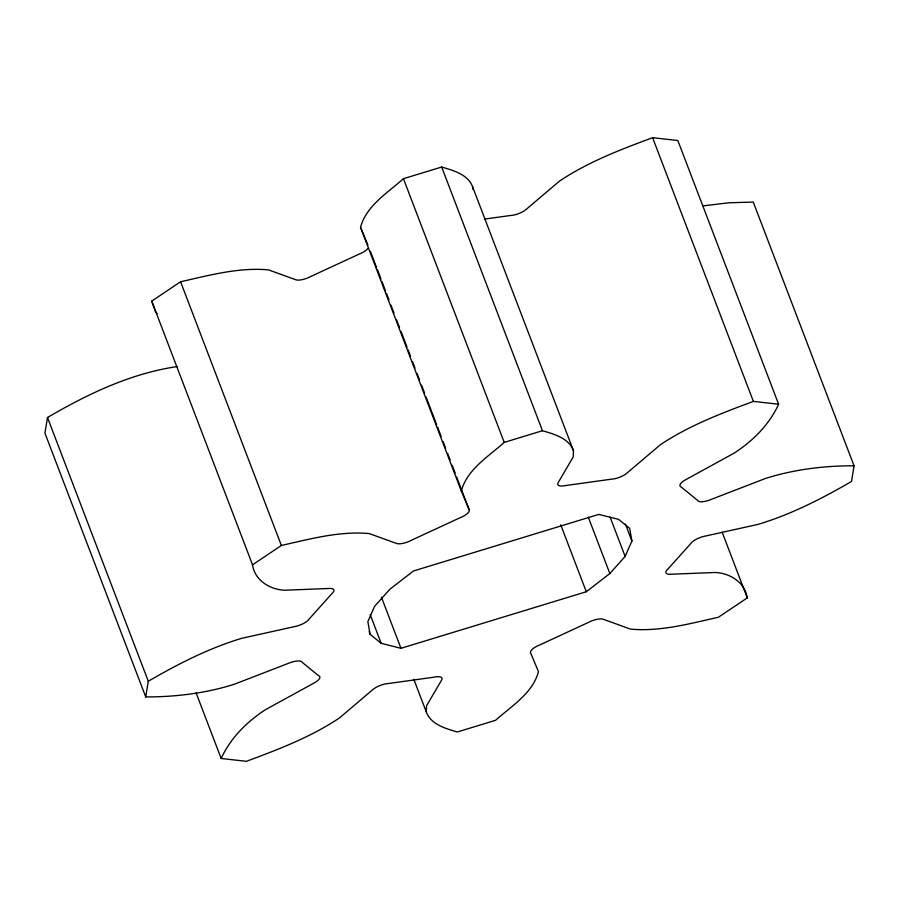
<?xml version="1.0" encoding="UTF-8"?>
<svg xmlns="http://www.w3.org/2000/svg" width="899" height="899" viewBox="0 0 899 899"><rect width="100%" height="100%" fill="white"/><g stroke="black" fill="none" stroke-linecap="round" stroke-linejoin="round"><path stroke-width="1.35" d="M426.328 712.042L426.531 705.816L441.656 679.992A11.799 4.068 -20.9 0 0 434.003 677.183L388.458 683.521A11.799 4.068 -20.9 0 0 372.894 689.555L339.462 717.93C310.908 737.068 278.454 749.406 246.405 761.318L221.165 758.475C230.481 738.101 246.922 721.683 265.576 709.614L314.201 682.948A11.799 4.068 -20.9 0 0 318.504 675.643L302.221 662.349A11.799 4.068 -20.9 0 0 289.613 662.878L234.437 684.206C205.837 693.275 175.687 696.995 145.739 696.916L148.279 681.228C178.002 664.035 208.871 648.145 241.876 638.279L295.524 626.401A11.799 4.068 -20.9 0 0 309.267 618.872L331.776 593.745A11.799 4.068 -20.9 0 0 329.506 588.452L284.916 590.227C270.149 589.789 254.698 580.372 252.529 564.819L281.365 545.468C310.11 539.04 339.608 530.837 369.32 533.601L396.56 543.457A11.799 4.068 -20.9 0 0 411.686 540.119L459.805 517.869A11.799 4.068 -20.9 0 0 469.211 509.857L461.322 491.056L360.533 227.346C366.196 205.792 387.739 192.768 403.437 178.699L441.679 167.023C453.287 170.462 468.008 174.35 472.672 186.958L573.45 450.657L573.247 456.883L558.133 482.718A11.799 4.068 -20.9 0 0 565.786 485.527L611.32 479.189A11.799 4.068 -20.9 0 0 626.884 473.155L660.316 444.769C688.87 425.632 721.335 413.304 753.384 401.392L778.624 404.235C769.308 424.609 752.868 441.027 734.202 453.085L685.589 479.763A11.799 4.068 -20.9 0 0 681.273 487.056L697.568 500.35A11.799 4.068 -20.9 0 0 710.176 499.822L765.341 478.504C793.952 469.435 824.102 465.716 854.05 465.794L851.51 481.482C821.787 498.675 790.918 514.554 757.902 524.42L704.265 536.31A11.799 4.068 -20.9 0 0 690.522 543.828L668.013 568.966A11.799 4.068 -20.9 0 0 670.283 574.259L714.874 572.483C729.64 572.91 745.091 582.327 747.26 597.891L718.425 617.242C689.679 623.659 660.181 631.862 630.469 629.109L603.229 619.242A11.799 4.068 -20.9 0 0 588.103 622.58L539.973 644.841A11.799 4.068 -20.9 0 0 530.579 652.843L538.467 671.654C532.804 693.208 511.261 706.232 495.563 720.301L457.321 731.977C445.713 728.538 430.992 724.65 426.328 712.042L413.798 679.251M461.322 491.056C466.986 469.492 488.528 456.467 504.227 442.409L542.457 430.733C554.076 434.161 568.797 438.06 573.45 450.657M177.305 366.556C130.692 373.388 87.742 393.964 47.49 417.518L44.95 433.206L145.739 696.916M625.142 556.447L631.907 541.052L629.682 528.41L618.613 519.375L598.824 514.397L413.484 570.977L389.941 589.171L374.647 606.263L367.871 621.647L370.096 634.301L381.176 643.336L400.965 648.303L586.294 591.733L609.837 573.54L625.142 556.447L610.095 517.094M157.111 313.571L155.527 311.751L151.74 301.109L180.575 281.758C209.321 275.341 238.819 267.138 268.531 269.891L295.771 279.758A11.799 4.068 -20.9 0 0 310.897 276.42L359.027 254.159A11.799 4.068 -20.9 0 0 367.747 248.596M778.624 404.235L677.835 140.525L652.595 137.682C620.546 149.594 588.092 161.932 559.538 181.07L526.106 209.445A11.799 4.068 -20.9 0 1 510.542 215.479L484.314 219.131M703.22 205.86L728.92 202.769L753.261 202.084L854.05 465.794M360.533 227.346L367.893 244.899M652.595 137.682L753.384 401.392M722.189 532.287L747.26 597.891M625.389 524.005L631.907 541.052M588.272 517.127L609.837 573.54M441.679 167.023L542.457 430.733M560.729 524.825L586.294 591.733M403.437 178.699L504.227 442.409M370.433 251.405L376.445 267.149M377.445 269.767L380.962 278.96M381.963 281.578L385.469 290.759M386.469 293.389L388.975 299.951M390.986 305.199L393.998 313.066M396.504 319.628L399.516 327.494M401.01 331.439L407.033 347.183M408.034 349.801L410.54 356.364M412.551 361.612L415.057 368.174M417.057 373.422L419.563 379.974M421.575 385.222L424.586 393.099M426.081 397.032L436.611 424.586M437.622 427.205L441.128 436.386M443.128 441.634L445.646 448.196M447.646 453.444L450.152 460.007M452.163 465.255L455.164 473.121M456.67 477.066L469.211 509.857M381.401 597.138L400.965 648.303M370.141 614.466L381.176 643.336M369.096 631.671L370.096 634.301M180.575 281.758L281.365 545.468M151.74 301.109L252.529 564.819M196.094 692.882L221.165 758.475M47.49 417.518L148.279 681.228M472.672 186.958L472.874 189.453"/></g></svg>
